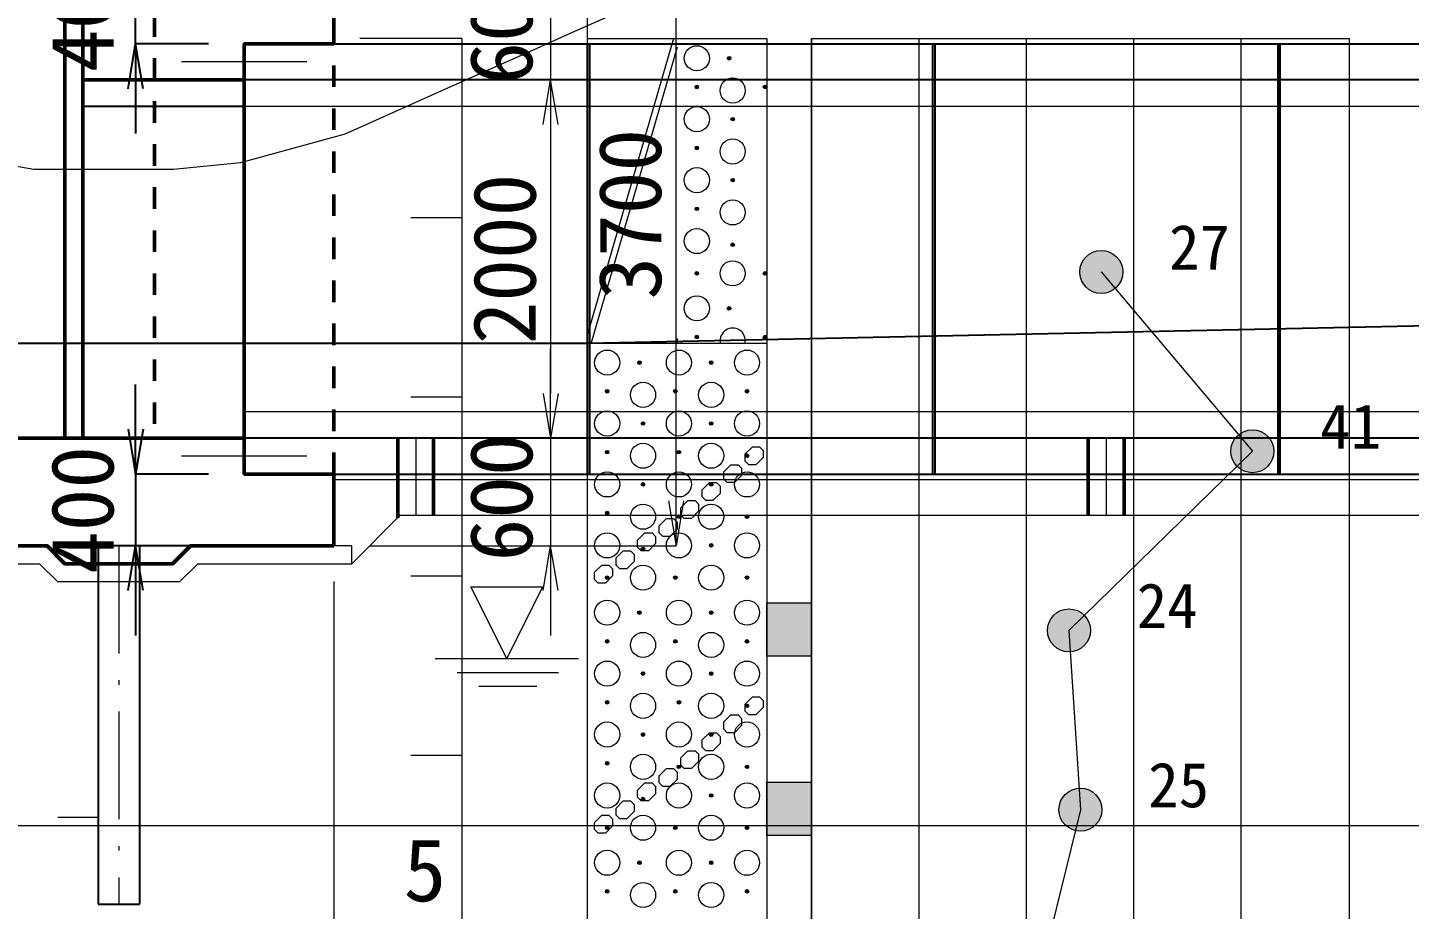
# Model space of a CAD drawing. Header units: millimetres. Extents: x 432273 to 1023813, y -32657 to 705940.
# Drawn here: x 742511 to 750219, y -4422 to 497 of the extents above; entities that cross this region are included whole.
import ezdxf
from ezdxf.enums import TextEntityAlignment as Align

# ---------------------------------------------------------------- set-up
doc = ezdxf.new("R2010")
doc.units = ezdxf.units.MM
doc.header["$LTSCALE"] = 100
doc.header["$PDSIZE"] = 300
for name, pattern in [('PS_SOLID', [0]), ('SXF_一点短鎖線', [9.25, 6, -1.5, 0.25, -1.5]), ('SXF_跳び破線', [12, 6, -6])]:
    doc.linetypes.add(name, pattern=pattern)
doc.layers.get('Defpoints').update_dxf_attribs({"color": 153})
for name, color, linetype, lineweight in [('D-BGD', 7, 'Continuous', 13), ('D-BGD-BRG', 8, 'Continuous', 9), ('D-BMK', 2, 'SXF_一点短鎖線', 13), ('D-BYP-STR1', 2, 'Continuous', 13), ('D-BYP-STR4', 6, 'Continuous', 25), ('D-BYP-STR7', 2, 'Continuous', 13), ('D-BYP-STR8', 150, 'Continuous', 25), ('D-STR', 1, 'Continuous', 50), ('D-STR-DIM', 7, 'Continuous', 13), ('D-STR-HTXT', 7, 'Continuous', 13)]:
    doc.layers.add(name, color=color, linetype=linetype, lineweight=lineweight)
doc.layers.add('D-WORK2', color=11, linetype='Continuous', plot=False)
doc.layers.add('地層線', color=7, linetype='Continuous')
doc.styles.add('MS ゴシック', font='MS Gothic.ttf')
doc.dimstyles.new('DIM-100-F', dxfattribs={"dimscale": 100, "dimtxt": 3.5, "dimasz": 2.5, "dimexe": 0, "dimexo": 2, "dimgap": 0.8, "dimtad": 1, "dimdec": 0, "dimzin": 0, "dimdsep": 46, "dimtxsty": 'MS ゴシック', "dimblk": 'OPEN', "dimcen": 0.1, "dimclrd": 256, "dimclre": 256, "dimclrt": 256, "dimaunit": 1, "dimadec": 4, "dimazin": 0, "dimtfac": 1, "dimtdec": 0, "dimtmove": 2, "dimatfit": 3, "dimldrblk": 'OPEN', "dimfxl": 1, "dimtolj": 1, "dimtzin": 0, "dimlwd": -1, "dimlwe": -1, "dimarcsym": 2})

# ---------------------------------------------------------------- blocks, each defined once
blk = doc.blocks.new('_Open')
at = {"color": 0, "linetype": 'ByBlock', "lineweight": -2}
for p, q in [((-1, 0.167), (0, 0)), ((-1, -0.167), (0, 0)), ((0, 0), (-1, 0))]:
    blk.add_line(p, q, dxfattribs=at)
blk = doc.blocks.new('*D56')
at = {"layer": 'D-STR-DIM', "ltscale": 0.2, "transparency": 16777216}
for p, q in [((744218.9, -2593.9), (744218.9, -9822.2)), ((743018.9, -4493.9), (743018.9, -9822.2)), ((743968.9, -9822.2), (743268.9, -9822.2))]:
    blk.add_line(p, q, dxfattribs=at)
at = {"layer": 'Defpoints', "color": 0, "ltscale": 0.2, "transparency": 16777216}
for p in [(744218.9, -2393.9), (743018.9, -4293.9), (743018.9, -9822.2)]:
    blk.add_point(p, dxfattribs=at)
at = {"layer": 'D-STR-DIM', "ltscale": 0.2, "transparency": 16777216, "xscale": 250, "yscale": 250, "zscale": 250, "rotation": 180}
blk.add_blockref('_Open', (743018.9, -9822.2), dxfattribs=at)
at = {"layer": 'D-STR-DIM', "ltscale": 0.2, "transparency": 16777216, "xscale": 250, "yscale": 250, "zscale": 250}
blk.add_blockref('_Open', (744218.9, -9822.2), dxfattribs=at)
at = {"layer": 'D-STR-DIM', "ltscale": 0.2, "transparency": 16777216, "insert": (743618.9, -9509.2), "char_height": 350, "attachment_point": 5, "style": 'MS ゴシック'}
blk.add_mtext('\\A1;1200', dxfattribs=at)
blk = doc.blocks.new('*D238')
at = {"layer": 'D-STR-DIM', "ltscale": 0.2, "transparency": 16777216}
for p, q in [((742318.9, -2593.9), (742318.9, -9822.2)), ((743018.9, -4493.9), (743018.9, -9822.2)), ((742768.9, -9822.2), (742568.9, -9822.2))]:
    blk.add_line(p, q, dxfattribs=at)
at = {"layer": 'Defpoints', "color": 0, "ltscale": 0.2, "transparency": 16777216}
for p in [(742318.9, -2393.9), (743018.9, -4293.9), (742318.9, -9822.2)]:
    blk.add_point(p, dxfattribs=at)
at = {"layer": 'D-STR-DIM', "ltscale": 0.2, "transparency": 16777216, "xscale": 250, "yscale": 250, "zscale": 250, "rotation": 180}
blk.add_blockref('_Open', (742318.9, -9822.2), dxfattribs=at)
at = {"layer": 'D-STR-DIM', "ltscale": 0.2, "transparency": 16777216, "xscale": 250, "yscale": 250, "zscale": 250}
blk.add_blockref('_Open', (743018.9, -9822.2), dxfattribs=at)
at = {"layer": 'D-STR-DIM', "ltscale": 0.2, "transparency": 16777216, "insert": (742668.9, -9509.2), "char_height": 350, "attachment_point": 5, "style": 'MS ゴシック'}
blk.add_mtext('\\A1;700', dxfattribs=at)
blk = doc.blocks.new('*D93')
at = {"layer": 'D-STR-DIM', "ltscale": 0.2, "transparency": 16777216}
for p, q in [((742318.9, 1506.1), (742318.9, 14984.4)), ((742568.9, 14984.4), (772968.9, 14984.4)), ((773218.9, 506.1), (773218.9, 14984.4))]:
    blk.add_line(p, q, dxfattribs=at)
at = {"layer": 'Defpoints', "color": 0, "ltscale": 0.2, "transparency": 16777216}
for p in [(773218.9, 14984.4), (742318.9, 1306.1), (773218.9, 306.1)]:
    blk.add_point(p, dxfattribs=at)
at = {"layer": 'D-STR-DIM', "ltscale": 0.2, "transparency": 16777216, "xscale": 250, "yscale": 250, "zscale": 250, "rotation": 180}
blk.add_blockref('_Open', (742318.9, 14984.4), dxfattribs=at)
at = {"layer": 'D-STR-DIM', "ltscale": 0.2, "transparency": 16777216, "xscale": 250, "yscale": 250, "zscale": 250}
blk.add_blockref('_Open', (773218.9, 14984.4), dxfattribs=at)
at = {"layer": 'D-STR-DIM', "ltscale": 0.2, "transparency": 16777216, "insert": (757768.9, 15272.3), "char_height": 350, "attachment_point": 5, "style": 'MS ゴシック'}
blk.add_mtext('\\A1;樋門本体工 30900', dxfattribs=at)
blk = doc.blocks.new('*D94')
at = {"layer": 'D-STR-DIM', "ltscale": 0.2, "transparency": 16777216}
for p, q in [((730218.9, -1093.9), (730218.9, 15684.4)), ((730468.9, 15684.4), (763730.9, 15684.4)), ((763980.9, 5425.1), (763980.9, 15684.4))]:
    blk.add_line(p, q, dxfattribs=at)
at = {"layer": 'Defpoints', "color": 0, "ltscale": 0.2, "transparency": 16777216}
for p in [(763980.9, 15684.4), (763980.9, 5225.1), (730218.9, -1293.9)]:
    blk.add_point(p, dxfattribs=at)
at = {"layer": 'D-STR-DIM', "ltscale": 0.2, "transparency": 16777216, "xscale": 250, "yscale": 250, "zscale": 250, "rotation": 180}
blk.add_blockref('_Open', (730218.9, 15684.4), dxfattribs=at)
at = {"layer": 'D-STR-DIM', "ltscale": 0.2, "transparency": 16777216, "xscale": 250, "yscale": 250, "zscale": 250}
blk.add_blockref('_Open', (763980.9, 15684.4), dxfattribs=at)
at = {"layer": 'D-STR-DIM', "ltscale": 0.2, "transparency": 16777216, "insert": (747099.9, 15939.4), "char_height": 350, "attachment_point": 5, "style": 'MS ゴシック'}
blk.add_mtext('\\A1;33762', dxfattribs=at)
blk = doc.blocks.new('*D148')
at = {"layer": 'D-STR-DIM', "ltscale": 1500, "transparency": 16777216}
for p, q in [((744218.9, -2593.9), (744218.9, -9822.2)), ((762018.9, -4623.9), (762018.9, -9822.2)), ((744468.9, -9822.2), (761768.9, -9822.2))]:
    blk.add_line(p, q, dxfattribs=at)
at = {"layer": 'Defpoints', "color": 0, "ltscale": 1500, "transparency": 16777216}
for p in [(744218.9, -2393.9), (762018.9, -4423.9), (762018.9, -9822.2)]:
    blk.add_point(p, dxfattribs=at)
at = {"layer": 'D-STR-DIM', "ltscale": 1500, "transparency": 16777216, "xscale": 250, "yscale": 250, "zscale": 250, "rotation": 180}
blk.add_blockref('_Open', (744218.9, -9822.2), dxfattribs=at)
at = {"layer": 'D-STR-DIM', "ltscale": 1500, "transparency": 16777216, "xscale": 250, "yscale": 250, "zscale": 250}
blk.add_blockref('_Open', (762018.9, -9822.2), dxfattribs=at)
at = {"layer": 'D-STR-DIM', "ltscale": 1500, "transparency": 16777216, "insert": (753118.9, -9567.2), "char_height": 350, "attachment_point": 5, "style": 'MS ゴシック'}
blk.add_mtext('\\A1;17800', dxfattribs=at)
blk = doc.blocks.new('*D182')
at = {"layer": 'D-STR-DIM', "ltscale": 0.01, "transparency": 16777216}
for p, q in [((744418.9, 206.1), (745427.8, 206.1)), ((745427.8, -43.9), (745427.8, -1543.9)), ((744418.9, -1793.9), (745427.8, -1793.9))]:
    blk.add_line(p, q, dxfattribs=at)
at = {"layer": 'Defpoints', "color": 0, "ltscale": 0.01, "transparency": 16777216}
for p in [(744218.9, 206.1), (744218.9, -1793.9), (745427.8, -1793.9)]:
    blk.add_point(p, dxfattribs=at)
at = {"layer": 'D-STR-DIM', "ltscale": 0.01, "transparency": 16777216, "xscale": 250, "yscale": 250, "zscale": 250}
for p, rotation in [((745427.8, 206.1), 90), ((745427.8, -1793.9), 270)]:
    blk.add_blockref('_Open', p, dxfattribs=dict(at, rotation=rotation))
at = {"layer": 'D-STR-DIM', "ltscale": 0.01, "transparency": 16777216, "insert": (745172.8, -793.9), "char_height": 350, "attachment_point": 5, "rotation": 90, "style": 'MS ゴシック'}
blk.add_mtext('\\A1;2000', dxfattribs=at)
blk = doc.blocks.new('*D183')
at = {"layer": 'D-STR-DIM', "ltscale": 0.01, "transparency": 16777216}
for p, q in [((745427.8, -1543.9), (745427.8, -1293.9)), ((744418.9, -1793.9), (745427.8, -1793.9)), ((745427.8, -1793.9), (745427.8, -2393.9)), ((744418.9, -2393.9), (745427.8, -2393.9)), ((745427.8, -2643.9), (745427.8, -2893.9))]:
    blk.add_line(p, q, dxfattribs=at)
at = {"layer": 'Defpoints', "color": 0, "ltscale": 0.01, "transparency": 16777216}
for p in [(744218.9, -1793.9), (744218.9, -2393.9), (745427.8, -2393.9)]:
    blk.add_point(p, dxfattribs=at)
at = {"layer": 'D-STR-DIM', "ltscale": 0.01, "transparency": 16777216, "xscale": 250, "yscale": 250, "zscale": 250}
for p, rotation in [((745427.8, -1793.9), 270), ((745427.8, -2393.9), 90)]:
    blk.add_blockref('_Open', p, dxfattribs=dict(at, rotation=rotation))
at = {"layer": 'D-STR-DIM', "ltscale": 0.01, "transparency": 16777216, "insert": (745154.1, -2123.9), "char_height": 350, "attachment_point": 5, "rotation": 90, "style": 'MS ゴシック'}
blk.add_mtext('\\A1;600', dxfattribs=at)
blk = doc.blocks.new('*D184')
at = {"layer": 'D-STR-DIM', "ltscale": 0.01, "transparency": 16777216}
for p, q in [((743464.4, 1306.1), (746127.8, 1306.1)), ((746127.8, -2143.9), (746127.8, 1056.1)), ((744418.9, -2393.9), (746127.8, -2393.9))]:
    blk.add_line(p, q, dxfattribs=at)
at = {"layer": 'Defpoints', "color": 0, "ltscale": 0.01, "transparency": 16777216}
for p in [(743264.4, 1306.1), (746127.8, 1306.1), (744218.9, -2393.9)]:
    blk.add_point(p, dxfattribs=at)
at = {"layer": 'D-STR-DIM', "ltscale": 0.01, "transparency": 16777216, "xscale": 250, "yscale": 250, "zscale": 250}
for p, rotation in [((746127.8, 1306.1), 90), ((746127.8, -2393.9), 270)]:
    blk.add_blockref('_Open', p, dxfattribs=dict(at, rotation=rotation))
at = {"layer": 'D-STR-DIM', "ltscale": 0.01, "transparency": 16777216, "insert": (745872.8, -543.9), "char_height": 350, "attachment_point": 5, "rotation": 90, "style": 'MS ゴシック'}
blk.add_mtext('\\A1;3700', dxfattribs=at)
blk = doc.blocks.new('*D185')
at = {"layer": 'D-STR-DIM', "ltscale": 0.01, "transparency": 16777216}
for p, q in [((745427.8, 1556.1), (745427.8, 1806.1)), ((743464.4, 1306.1), (745427.8, 1306.1)), ((745427.8, 806.1), (745427.8, 1306.1)), ((744418.9, 806.1), (745427.8, 806.1)), ((745427.8, 556.1), (745427.8, 306.1))]:
    blk.add_line(p, q, dxfattribs=at)
at = {"layer": 'Defpoints', "color": 0, "ltscale": 0.01, "transparency": 16777216}
for p in [(743264.4, 1306.1), (745427.8, 1306.1), (744218.9, 806.1)]:
    blk.add_point(p, dxfattribs=at)
at = {"layer": 'D-STR-DIM', "ltscale": 0.01, "transparency": 16777216, "xscale": 250, "yscale": 250, "zscale": 250}
for p, rotation in [((745427.8, 1306.1), 270), ((745427.8, 806.1), 90)]:
    blk.add_blockref('_Open', p, dxfattribs=dict(at, rotation=rotation))
at = {"layer": 'D-STR-DIM', "ltscale": 0.01, "transparency": 16777216, "insert": (745154.1, 1206.1), "char_height": 350, "attachment_point": 5, "rotation": 90, "style": 'MS ゴシック'}
blk.add_mtext('\\A1;500', dxfattribs=at)
blk = doc.blocks.new('*D186')
at = {"layer": 'D-STR-DIM', "ltscale": 0.01, "transparency": 16777216}
for p, q in [((745427.8, 1056.1), (745427.8, 1306.1)), ((744418.9, 806.1), (745427.8, 806.1)), ((745427.8, 806.1), (745427.8, 206.1)), ((744418.9, 206.1), (745427.8, 206.1)), ((745427.8, -43.9), (745427.8, -293.9))]:
    blk.add_line(p, q, dxfattribs=at)
at = {"layer": 'Defpoints', "color": 0, "ltscale": 0.01, "transparency": 16777216}
for p in [(744218.9, 806.1), (744218.9, 206.1), (745427.8, 206.1)]:
    blk.add_point(p, dxfattribs=at)
at = {"layer": 'D-STR-DIM', "ltscale": 0.01, "transparency": 16777216, "xscale": 250, "yscale": 250, "zscale": 250}
for p, rotation in [((745427.8, 806.1), 270), ((745427.8, 206.1), 90)]:
    blk.add_blockref('_Open', p, dxfattribs=dict(at, rotation=rotation))
at = {"layer": 'D-STR-DIM', "ltscale": 0.01, "transparency": 16777216, "insert": (745154.1, 536.1), "char_height": 350, "attachment_point": 5, "rotation": 90, "style": 'MS ゴシック'}
blk.add_mtext('\\A1;600', dxfattribs=at)
blk = doc.blocks.new('*D187')
at = {"layer": 'D-WORK2', "ltscale": 0.01, "transparency": 16777216}
for p, q in [((743468.9, 1510), (743218.9, 1510)), ((743718.9, 606.1), (743718.9, 1510)), ((743718.9, 1510), (744218.9, 1510)), ((744218.9, 1006.1), (744218.9, 1510)), ((744468.9, 1510), (744718.9, 1510))]:
    blk.add_line(p, q, dxfattribs=at)
at = {"layer": 'Defpoints', "color": 0, "ltscale": 0.01, "transparency": 16777216}
for p in [(744218.9, 1510), (744218.9, 806.1), (743718.9, 406.1)]:
    blk.add_point(p, dxfattribs=at)
at = {"layer": 'D-WORK2', "ltscale": 0.01, "transparency": 16777216, "xscale": 250, "yscale": 250, "zscale": 250}
blk.add_blockref('_Open', (743718.9, 1510), dxfattribs=at)
at = {"layer": 'D-WORK2', "ltscale": 0.01, "transparency": 16777216, "xscale": 250, "yscale": 250, "zscale": 250, "rotation": 180}
blk.add_blockref('_Open', (744218.9, 1510), dxfattribs=at)
at = {"layer": 'D-WORK2', "ltscale": 0.01, "transparency": 16777216, "insert": (743968.9, 1805), "char_height": 350, "attachment_point": 5, "style": 'MS ゴシック'}
blk.add_mtext('\\A1;500', dxfattribs=at)
blk = doc.blocks.new('*D188')
at = {"layer": 'D-WORK2', "ltscale": 0.01, "transparency": 16777216}
for p, q in [((743112.7, 1056.1), (743112.7, 1306.1)), ((744018.9, 806.1), (743112.7, 806.1)), ((743112.7, 406.1), (743112.7, 806.1)), ((743518.9, 406.1), (743112.7, 406.1)), ((743112.7, 156.1), (743112.7, -93.9))]:
    blk.add_line(p, q, dxfattribs=at)
at = {"layer": 'Defpoints', "color": 0, "ltscale": 0.01, "transparency": 16777216}
for p in [(743112.7, 806.1), (744218.9, 806.1), (743718.9, 406.1)]:
    blk.add_point(p, dxfattribs=at)
at = {"layer": 'D-WORK2', "ltscale": 0.01, "transparency": 16777216, "xscale": 250, "yscale": 250, "zscale": 250}
for p, rotation in [((743112.7, 806.1), 270), ((743112.7, 406.1), 90)]:
    blk.add_blockref('_Open', p, dxfattribs=dict(at, rotation=rotation))
at = {"layer": 'D-WORK2', "ltscale": 0.01, "transparency": 16777216, "insert": (742817.7, 606.1), "char_height": 350, "attachment_point": 5, "rotation": 90, "style": 'MS ゴシック'}
blk.add_mtext('\\A1;400', dxfattribs=at)
blk = doc.blocks.new('*D189')
at = {"layer": 'D-WORK2', "ltscale": 0.01, "transparency": 16777216}
for p, q in [((743112.7, -1743.9), (743112.7, -1493.9)), ((743518.9, -1993.9), (743112.7, -1993.9)), ((743112.7, -1993.9), (743112.7, -2393.9)), ((744018.9, -2393.9), (743112.7, -2393.9)), ((743112.7, -2643.9), (743112.7, -2893.9))]:
    blk.add_line(p, q, dxfattribs=at)
at = {"layer": 'Defpoints', "color": 0, "ltscale": 0.01, "transparency": 16777216}
for p in [(743718.9, -1993.9), (743112.7, -2393.9), (744218.9, -2393.9)]:
    blk.add_point(p, dxfattribs=at)
at = {"layer": 'D-WORK2', "ltscale": 0.01, "transparency": 16777216, "xscale": 250, "yscale": 250, "zscale": 250}
for p, rotation in [((743112.7, -1993.9), 270), ((743112.7, -2393.9), 90)]:
    blk.add_blockref('_Open', p, dxfattribs=dict(at, rotation=rotation))
at = {"layer": 'D-WORK2', "ltscale": 0.01, "transparency": 16777216, "insert": (742817.7, -2193.9), "char_height": 350, "attachment_point": 5, "rotation": 90, "style": 'MS ゴシック'}
blk.add_mtext('\\A1;400', dxfattribs=at)
blk = doc.blocks.new('*D197')
at = {"layer": 'D-STR-DIM', "ltscale": 1500, "transparency": 16777216}
for p, q in [((742318.9, 1506.1), (742318.9, 13584.4)), ((743468.9, 13584.4), (742568.9, 13584.4)), ((743718.9, 606.1), (743718.9, 13584.4))]:
    blk.add_line(p, q, dxfattribs=at)
at = {"layer": 'Defpoints', "color": 0, "ltscale": 1500, "transparency": 16777216}
for p in [(742318.9, 13584.4), (742318.9, 1306.1), (743718.9, 406.1)]:
    blk.add_point(p, dxfattribs=at)
at = {"layer": 'D-STR-DIM', "ltscale": 1500, "transparency": 16777216, "xscale": 250, "yscale": 250, "zscale": 250, "rotation": 180}
blk.add_blockref('_Open', (742318.9, 13584.4), dxfattribs=at)
at = {"layer": 'D-STR-DIM', "ltscale": 1500, "transparency": 16777216, "xscale": 250, "yscale": 250, "zscale": 250}
blk.add_blockref('_Open', (743718.9, 13584.4), dxfattribs=at)
at = {"layer": 'D-STR-DIM', "ltscale": 1500, "transparency": 16777216, "insert": (743018.9, 13839.4), "char_height": 350, "attachment_point": 5, "style": 'MS ゴシック'}
blk.add_mtext('\\A1;1400', dxfattribs=at)
blk = doc.blocks.new('*D198')
at = {"layer": 'D-STR-DIM', "ltscale": 1500, "transparency": 16777216}
for p, q in [((743718.9, 606.1), (743718.9, 13584.4)), ((743968.9, 13584.4), (766568.6, 13584.4)), ((766818.6, 606.1), (766818.6, 13584.4))]:
    blk.add_line(p, q, dxfattribs=at)
at = {"layer": 'Defpoints', "color": 0, "ltscale": 1500, "transparency": 16777216}
for p in [(766818.6, 13584.4), (743718.9, 406.1), (766818.6, 406.1)]:
    blk.add_point(p, dxfattribs=at)
at = {"layer": 'D-STR-DIM', "ltscale": 1500, "transparency": 16777216, "xscale": 250, "yscale": 250, "zscale": 250, "rotation": 180}
blk.add_blockref('_Open', (743718.9, 13584.4), dxfattribs=at)
at = {"layer": 'D-STR-DIM', "ltscale": 1500, "transparency": 16777216, "xscale": 250, "yscale": 250, "zscale": 250}
blk.add_blockref('_Open', (766818.6, 13584.4), dxfattribs=at)
at = {"layer": 'D-STR-DIM', "ltscale": 1500, "transparency": 16777216, "insert": (755268.8, 13864.3), "char_height": 350, "attachment_point": 5, "style": 'MS ゴシック'}
blk.add_mtext('\\A1;PC函渠 23100', dxfattribs=at)
blk = doc.blocks.new('グラウトホール-1')
at = {"layer": 'D-BMK'}
blk.add_line((763936.9, -1793.9), (763936.9, -2223.9), dxfattribs=at)
at = {"layer": 'D-STR'}
for p, q in [((763836.9, -1793.9), (763836.9, -2223.9)), ((764036.9, -1793.9), (764036.9, -2223.9))]:
    blk.add_line(p, q, dxfattribs=at)

msp = doc.modelspace()

# ---------------------------------------------------------------- hatches: boundary and pattern name
at = {"layer": 'D-BGD-BRG', "linetype": 'PS_SOLID'}
for points in [[(746433.8, 326.1, 1), (746413.8, 326.1, 1)], [(746253.8, 166.1, 1), (746233.8, 166.1, 1)], [(746633.8, 166.1, 1), (746613.8, 166.1, 1)], [(746453.8, -13.9, 1), (746433.8, -13.9, 1)], [(746253.8, -173.9, 1), (746233.8, -173.9, 1)], [(746453.8, -353.9, 1), (746433.8, -353.9, 1)], [(746253.8, -513.9, 1), (746233.8, -513.9, 1)], [(746453.8, -713.9, 1), (746433.8, -713.9, 1)], [(748620.1, -866.2, 1), (748380.1, -866.2, 1)], [(746253.8, -873.9, 1), (746233.8, -873.9, 1)], [(746633.8, -873.9, 1), (746613.8, -873.9, 1)], [(746433.8, -1069.2, 1), (746413.8, -1069.2, 1)], [(746253.8, -1229.2, 1), (746233.8, -1229.2, 1)], [(746633.8, -1229.2, 1), (746613.8, -1229.2, 1)], [(745933.8, -1371.6, 1), (745913.8, -1371.6, 1)], [(746333.8, -1371.6, 1), (746313.8, -1371.6, 1)], [(745753.8, -1531.6, 1), (745733.8, -1531.6, 1)], [(746133.8, -1531.6, 1), (746113.8, -1531.6, 1)], [(746533.8, -1531.6, 1), (746513.8, -1531.6, 1)], [(745953.8, -1711.6, 1), (745933.8, -1711.6, 1)], [(746333.8, -1711.6, 1), (746313.8, -1711.6, 1)], [(749463.1, -1866.2, 1), (749223.1, -1866.2, 1)], [(745753.8, -1871.6, 1), (745733.8, -1871.6, 1)], [(746153.8, -1871.6, 1), (746133.8, -1871.6, 1)], [(746533.8, -1891.6, 1), (746513.8, -1891.6, 1)], [(745953.8, -2051.6, 1), (745933.8, -2051.6, 1)], [(746333.8, -2051.6, 1), (746313.8, -2051.6, 1)], [(745753.8, -2211.6, 1), (745733.8, -2211.6, 1)], [(746153.8, -2231.6, 1), (746133.8, -2231.6, 1)], [(746533.8, -2231.6, 1), (746513.8, -2231.6, 1)], [(746333.8, -2391.6, 1), (746313.8, -2391.6, 1)], [(745953.8, -2411.6, 1), (745933.8, -2411.6, 1)], [(745753.8, -2571.6, 1), (745733.8, -2571.6, 1)], [(746133.8, -2571.6, 1), (746113.8, -2571.6, 1)], [(746533.8, -2571.6, 1), (746513.8, -2571.6, 1)], [(745933.8, -2766.9, 1), (745913.8, -2766.9, 1)], [(746333.8, -2766.9, 1), (746313.8, -2766.9, 1)], [(748439.9, -2866.2, 1), (748199.9, -2866.2, 1)], [(745753.8, -2926.9, 1), (745733.8, -2926.9, 1)], [(746133.8, -2926.9, 1), (746113.8, -2926.9, 1)], [(746533.8, -2926.9, 1), (746513.8, -2926.9, 1)], [(745953.8, -3106.9, 1), (745933.8, -3106.9, 1)], [(746333.8, -3106.9, 1), (746313.8, -3106.9, 1)], [(745753.8, -3266.9, 1), (745733.8, -3266.9, 1)], [(746153.8, -3266.9, 1), (746133.8, -3266.9, 1)], [(746533.8, -3286.9, 1), (746513.8, -3286.9, 1)], [(745953.8, -3446.9, 1), (745933.8, -3446.9, 1)], [(746333.8, -3446.9, 1), (746313.8, -3446.9, 1)], [(745753.8, -3606.9, 1), (745733.8, -3606.9, 1)], [(746153.8, -3626.9, 1), (746133.8, -3626.9, 1)], [(746533.8, -3626.9, 1), (746513.8, -3626.9, 1)], [(746333.8, -3786.9, 1), (746313.8, -3786.9, 1)], [(748503.8, -3866.2, 1), (748263.8, -3866.2, 1)], [(745953.8, -3806.9, 1), (745933.8, -3806.9, 1)], [(745753.8, -3966.9, 1), (745733.8, -3966.9, 1)], [(746133.8, -3966.9, 1), (746113.8, -3966.9, 1)], [(746533.8, -3966.9, 1), (746513.8, -3966.9, 1)], [(745933.8, -4162.3, 1), (745913.8, -4162.3, 1)], [(746333.8, -4162.3, 1), (746313.8, -4162.3, 1)], [(745753.8, -4322.3, 1), (745733.8, -4322.3, 1)], [(746133.8, -4322.3, 1), (746113.8, -4322.3, 1)], [(746533.8, -4322.3, 1), (746513.8, -4322.3, 1)]]:
    msp.add_hatch(color=256, dxfattribs=at).paths.add_polyline_path(points)
h = msp.add_hatch(color=256, dxfattribs=at)
h.dxf.hatch_style = 1
h.paths.add_polyline_path([(746633.8, -2713), (746883.8, -2713), (746883.8, -3009.5), (746633.8, -3009.5)], flags=16)
h = msp.add_hatch(color=256, dxfattribs=at)
h.dxf.hatch_style = 1
h.paths.add_polyline_path([(746633.8, -3713), (746883.8, -3713), (746883.8, -4009.5), (746633.8, -4009.5)], flags=16)

# ---------------------------------------------------------------- linework, layer by layer
at = {"layer": 'D-BGD', "linetype": 'Continuous', "lineweight": 13}
msp.add_lwpolyline([(746005.6, 673.4), (745561.9, 475.3), (745428.9, 415.9), (745330.6, 372), (744852.2, 158.4), (744327.2, -76), (744275.5, -99), (744205.8, -118.1), (743698.8, -256.5), (743323.8, -293.9), (743122.1, -293.9), (742849.7, -293.9), (742545.4, -293.9), (742320.4, -254.9)], dxfattribs=at)
at = {"layer": 'D-BGD-BRG', "linetype": 'PS_SOLID'}
for p, q in [((744933.8, 436.1), (744363.8, 436.1)), ((746883.8, 436.1), (749883.8, 436.1)), ((746883.8, -11872), (746883.8, 436.1)), ((749883.8, 436.1), (749883.8, -11872)), ((744933.8, -563.9), (744648.8, -563.9)), ((744933.8, -1563.9), (744648.8, -1563.9)), ((744933.8, -2563.9), (744648.8, -2563.9)), ((744933.8, -3563.9), (744648.8, -3563.9))]:
    msp.add_line(p, q, dxfattribs=at)
for points in [[(745633.8, 436.1), (745633.8, 8497.2)], [(744933.8, 436.1), (744933.8, -14563.9)], [(746113.8, 436.1), (745633.8, -1213.1)], [(745633.8, -11873.9), (745633.8, 436.1)], [(745633.8, 436.1), (746633.8, 436.1)], [(746133.8, 387.6), (745653.8, -1261.6)], [(746633.8, 436.1), (746633.8, -11873.9)], [(746883.8, 436.1), (746883.8, -11872)], [(747482.7, 436.1), (747482.7, -11872)], [(748081.5, 436.1), (748081.5, -11872)], [(748680.3, 436.1), (748680.3, -11872)], [(749279.2, 436.1), (749279.2, -11872)], [(749883.8, 436.1), (749883.8, -11872)], [(748500.1, -866.2), (749343.1, -1866.2)], [(745633.8, -1263.9), (746633.8, -1263.9)], [(746133.8, -1237.3), (746133.8, -1261.6)], [(746513.8, -1881.6), (746553.8, -1841.6)], [(746553.8, -1841.6), (746593.8, -1841.6)], [(746593.8, -1841.6), (746613.8, -1861.6)], [(746513.8, -1921.6), (746513.8, -1881.6)], [(746533.8, -1941.6), (746513.8, -1921.6)], [(746613.8, -1901.6), (746573.8, -1941.6)], [(746613.8, -1861.6), (746613.8, -1901.6)], [(749343.1, -1866.2), (748319.9, -2866.2)], [(746393.8, -1981.6), (746433.8, -1941.6)], [(746393.8, -2021.6), (746393.8, -1981.6)], [(746433.8, -1941.6), (746473.8, -1941.6)], [(746493.8, -2001.6), (746453.8, -2041.6)], [(746473.8, -1941.6), (746493.8, -1961.6)], [(746493.8, -1961.6), (746493.8, -2001.6)], [(746573.8, -1941.6), (746533.8, -1941.6)], [(746273.8, -2081.6), (746313.8, -2041.6)], [(746313.8, -2041.6), (746353.8, -2041.6)], [(746353.8, -2041.6), (746373.8, -2061.6)], [(746373.8, -2061.6), (746373.8, -2101.6)], [(746413.8, -2041.6), (746393.8, -2021.6)], [(746453.8, -2041.6), (746413.8, -2041.6)], [(746153.8, -2181.6), (746193.8, -2141.6)], [(746193.8, -2141.6), (746233.8, -2141.6)], [(746233.8, -2141.6), (746253.8, -2161.6)], [(746273.8, -2121.6), (746273.8, -2081.6)], [(746293.8, -2141.6), (746273.8, -2121.6)], [(746333.8, -2141.6), (746293.8, -2141.6)], [(746373.8, -2101.6), (746333.8, -2141.6)], [(746153.8, -2221.6), (746153.8, -2181.6)], [(746173.8, -2241.6), (746153.8, -2221.6)], [(746253.8, -2201.6), (746213.8, -2241.6)], [(746253.8, -2161.6), (746253.8, -2201.6)], [(746033.8, -2281.6), (746073.8, -2241.6)], [(746033.8, -2321.6), (746033.8, -2281.6)], [(746073.8, -2241.6), (746113.8, -2241.6)], [(746133.8, -2301.6), (746093.8, -2341.6)], [(746113.8, -2241.6), (746133.8, -2261.6)], [(746133.8, -2261.6), (746133.8, -2301.6)], [(746213.8, -2241.6), (746173.8, -2241.6)], [(745913.8, -2361.6), (745953.8, -2321.6)], [(745913.8, -2401.6), (745913.8, -2361.6)], [(745953.8, -2321.6), (745993.8, -2321.6)], [(746013.8, -2381.6), (745973.8, -2421.6)], [(745993.8, -2321.6), (746013.8, -2341.6)], [(746013.8, -2341.6), (746013.8, -2381.6)], [(746053.8, -2341.6), (746033.8, -2321.6)], [(746093.8, -2341.6), (746053.8, -2341.6)], [(745793.8, -2461.6), (745833.8, -2421.6)], [(745793.8, -2501.6), (745793.8, -2461.6)], [(745833.8, -2421.6), (745873.8, -2421.6)], [(745873.8, -2421.6), (745893.8, -2441.6)], [(745893.8, -2441.6), (745893.8, -2481.6)], [(745933.8, -2421.6), (745913.8, -2401.6)], [(745973.8, -2421.6), (745933.8, -2421.6)], [(745673.8, -2541.6), (745713.8, -2501.6)], [(745673.8, -2581.6), (745673.8, -2541.6)], [(745713.8, -2501.6), (745753.8, -2501.6)], [(745753.8, -2501.6), (745773.8, -2521.6)], [(745773.8, -2521.6), (745773.8, -2561.6)], [(745813.8, -2521.6), (745793.8, -2501.6)], [(745853.8, -2521.6), (745813.8, -2521.6)], [(745893.8, -2481.6), (745853.8, -2521.6)], [(745693.8, -2601.6), (745673.8, -2581.6)], [(745733.8, -2601.6), (745693.8, -2601.6)], [(745773.8, -2561.6), (745733.8, -2601.6)], [(744983.8, -2622.2), (745383.8, -2622.2)], [(745183.8, -3022.2), (744983.8, -2622.2)], [(745383.8, -2622.2), (745183.8, -3022.2)], [(748319.9, -2866.2), (748383.8, -3866.2)], [(744783.8, -3022.2), (745583.8, -3022.2)], [(744906, -3100), (745472.7, -3100)], [(745028.3, -3177.8), (745350.5, -3177.8)], [(746513.8, -3276.9), (746553.8, -3236.9)], [(746553.8, -3236.9), (746593.8, -3236.9)], [(746593.8, -3236.9), (746613.8, -3256.9)], [(746513.8, -3316.9), (746513.8, -3276.9)], [(746613.8, -3296.9), (746573.8, -3336.9)], [(746613.8, -3256.9), (746613.8, -3296.9)], [(746393.8, -3376.9), (746433.8, -3336.9)], [(746393.8, -3416.9), (746393.8, -3376.9)], [(746433.8, -3336.9), (746473.8, -3336.9)], [(746473.8, -3336.9), (746493.8, -3356.9)], [(746493.8, -3356.9), (746493.8, -3396.9)], [(746533.8, -3336.9), (746513.8, -3316.9)], [(746573.8, -3336.9), (746533.8, -3336.9)], [(746273.8, -3476.9), (746313.8, -3436.9)], [(746313.8, -3436.9), (746353.8, -3436.9)], [(746353.8, -3436.9), (746373.8, -3456.9)], [(746373.8, -3456.9), (746373.8, -3496.9)], [(746413.8, -3436.9), (746393.8, -3416.9)], [(746453.8, -3436.9), (746413.8, -3436.9)], [(746493.8, -3396.9), (746453.8, -3436.9)], [(746153.8, -3576.9), (746193.8, -3536.9)], [(746193.8, -3536.9), (746233.8, -3536.9)], [(746233.8, -3536.9), (746253.8, -3556.9)], [(746273.8, -3516.9), (746273.8, -3476.9)], [(746293.8, -3536.9), (746273.8, -3516.9)], [(746333.8, -3536.9), (746293.8, -3536.9)], [(746373.8, -3496.9), (746333.8, -3536.9)], [(746153.8, -3616.9), (746153.8, -3576.9)], [(746173.8, -3636.9), (746153.8, -3616.9)], [(746253.8, -3596.9), (746213.8, -3636.9)], [(746253.8, -3556.9), (746253.8, -3596.9)], [(746033.8, -3676.9), (746073.8, -3636.9)], [(746033.8, -3716.9), (746033.8, -3676.9)], [(746073.8, -3636.9), (746113.8, -3636.9)], [(746133.8, -3696.9), (746093.8, -3736.9)], [(746113.8, -3636.9), (746133.8, -3656.9)], [(746133.8, -3656.9), (746133.8, -3696.9)], [(746213.8, -3636.9), (746173.8, -3636.9)], [(745913.8, -3756.9), (745953.8, -3716.9)], [(745913.8, -3796.9), (745913.8, -3756.9)], [(745953.8, -3716.9), (745993.8, -3716.9)], [(746013.8, -3776.9), (745973.8, -3816.9)], [(745993.8, -3716.9), (746013.8, -3736.9)], [(746013.8, -3736.9), (746013.8, -3776.9)], [(746053.8, -3736.9), (746033.8, -3716.9)], [(746093.8, -3736.9), (746053.8, -3736.9)], [(745793.8, -3856.9), (745833.8, -3816.9)], [(745833.8, -3816.9), (745873.8, -3816.9)], [(745873.8, -3816.9), (745893.8, -3836.9)], [(745893.8, -3836.9), (745893.8, -3876.9)], [(745933.8, -3816.9), (745913.8, -3796.9)], [(745973.8, -3816.9), (745933.8, -3816.9)], [(745673.8, -3936.9), (745713.8, -3896.9)], [(745713.8, -3896.9), (745753.8, -3896.9)], [(745753.8, -3896.9), (745773.8, -3916.9)], [(745773.8, -3916.9), (745773.8, -3956.9)], [(745793.8, -3896.9), (745793.8, -3856.9)], [(745813.8, -3916.9), (745793.8, -3896.9)], [(745853.8, -3916.9), (745813.8, -3916.9)], [(745893.8, -3876.9), (745853.8, -3916.9)], [(748383.8, -3866.2), (748139.6, -4866.2)], [(745673.8, -3976.9), (745673.8, -3936.9)], [(745693.8, -3996.9), (745673.8, -3976.9)], [(745733.8, -3996.9), (745693.8, -3996.9)], [(745773.8, -3956.9), (745733.8, -3996.9)]]:
    msp.add_lwpolyline(points, dxfattribs=at)
for points in [[(746633.8, -2713), (746883.8, -2713), (746883.8, -3009.5), (746633.8, -3009.5)], [(746633.8, -3713), (746883.8, -3713), (746883.8, -4009.5), (746633.8, -4009.5)]]:
    msp.add_lwpolyline(points, close=True, dxfattribs=at)
for centre, radius in [((746243.8, 326.1), 70), ((746423.8, 326.1), 10), ((746243.8, 166.1), 10), ((746443.8, 146.1), 70), ((746623.8, 166.1), 10), ((746243.8, -13.9), 70), ((746443.8, -13.9), 10), ((746443.8, -193.9), 70), ((746243.8, -173.9), 10), ((746243.8, -353.9), 70), ((746443.8, -353.9), 10), ((746243.8, -513.9), 10), ((746443.8, -533.9), 70), ((746243.8, -693.9), 70), ((746443.8, -713.9), 10), ((748500.1, -866.2), 120), ((746443.8, -873.9), 70), ((746243.8, -873.9), 10), ((746623.8, -873.9), 10), ((746243.8, -1069.2), 70), ((746423.8, -1069.2), 10), ((746243.8, -1229.2), 10), ((746623.8, -1229.2), 10), ((745743.8, -1371.6), 70), ((746143.8, -1371.6), 70), ((746523.8, -1371.6), 70), ((745923.8, -1371.6), 10), ((746323.8, -1371.6), 10), ((745743.8, -1531.6), 10), ((745943.8, -1551.6), 70), ((746123.8, -1531.6), 10), ((746323.8, -1551.6), 70), ((746523.8, -1531.6), 10), ((745743.8, -1711.6), 70), ((746143.8, -1711.6), 70), ((746523.8, -1711.6), 70), ((745943.8, -1711.6), 10), ((746323.8, -1711.6), 10), ((749343.1, -1866.2), 120), ((745943.8, -1891.6), 70), ((746323.8, -1891.6), 70), ((745743.8, -1871.6), 10), ((746143.8, -1871.6), 10), ((746523.8, -1891.6), 10), ((745743.8, -2051.6), 70), ((746143.8, -2051.6), 70), ((746523.8, -2051.6), 70), ((745943.8, -2051.6), 10), ((746323.8, -2051.6), 10), ((745743.8, -2211.6), 10), ((745943.8, -2231.6), 70), ((746143.8, -2231.6), 10), ((746323.8, -2231.6), 70), ((746523.8, -2231.6), 10), ((745743.8, -2391.6), 70), ((746143.8, -2391.6), 70), ((746323.8, -2391.6), 10), ((746523.8, -2391.6), 70), ((745943.8, -2411.6), 10), ((745943.8, -2571.6), 70), ((746323.8, -2571.6), 70), ((745743.8, -2571.6), 10), ((746123.8, -2571.6), 10), ((746523.8, -2571.6), 10), ((745743.8, -2766.9), 70), ((746143.8, -2766.9), 70), ((746523.8, -2766.9), 70), ((745923.8, -2766.9), 10), ((746323.8, -2766.9), 10), ((748319.9, -2866.2), 120), ((745743.8, -2926.9), 10), ((745943.8, -2946.9), 70), ((746123.8, -2926.9), 10), ((746323.8, -2946.9), 70), ((746523.8, -2926.9), 10), ((745743.8, -3106.9), 70), ((746143.8, -3106.9), 70), ((746523.8, -3106.9), 70), ((745943.8, -3106.9), 10), ((746323.8, -3106.9), 10), ((745943.8, -3286.9), 70), ((746323.8, -3286.9), 70), ((745743.8, -3266.9), 10), ((746143.8, -3266.9), 10), ((746523.8, -3286.9), 10), ((745743.8, -3446.9), 70), ((746143.8, -3446.9), 70), ((746523.8, -3446.9), 70), ((745943.8, -3446.9), 10), ((746323.8, -3446.9), 10), ((745743.8, -3606.9), 10), ((745943.8, -3626.9), 70), ((746143.8, -3626.9), 10), ((746323.8, -3626.9), 70), ((746523.8, -3626.9), 10), ((745743.8, -3786.9), 70), ((746143.8, -3786.9), 70), ((746323.8, -3786.9), 10), ((746523.8, -3786.9), 70), ((748383.8, -3866.2), 120), ((745943.8, -3806.9), 10), ((745943.8, -3966.9), 70), ((746323.8, -3966.9), 70), ((745743.8, -3966.9), 10), ((746123.8, -3966.9), 10), ((746523.8, -3966.9), 10), ((745743.8, -4162.3), 70), ((745923.8, -4162.3), 10), ((746143.8, -4162.3), 70), ((746323.8, -4162.3), 10), ((746523.8, -4162.3), 70), ((745743.8, -4322.3), 10), ((745943.8, -4342.3), 70), ((746123.8, -4322.3), 10), ((746323.8, -4342.3), 70), ((746523.8, -4322.3), 10)]:
    msp.add_circle(centre, radius, dxfattribs=at)
msp.add_arc((746443.8, -1249.2), 70, 349.71242, 189.76372, dxfattribs=at)
at = {"layer": 'D-BMK'}
msp.add_line((744675.6, -1793.9), (744675.6, -2223.9), dxfattribs=at)
at = {"layer": 'D-BMK', "linetype": 'SXF_一点短鎖線'}
msp.add_line((743018.9, -2393.9), (743018.9, -4393.9), dxfattribs=at)
at = {"layer": 'D-BYP-STR1', "color": 2}
for p, q in [((744068.9, 306.1), (743368.9, 306.1)), ((766818.6, 56.1), (743718.9, 56.1)), ((743718.9, -1643.9), (766818.6, -1643.9)), ((744068.9, -1893.9), (743368.9, -1893.9))]:
    msp.add_line(p, q, dxfattribs=at)
at = {"layer": 'D-BYP-STR4', "color": 6}
msp.add_line((743718.9, 56.1), (742818.9, 56.1), dxfattribs=at)
at = {"layer": 'D-BYP-STR4'}
for p, q in [((743133.9, -2393.9), (742903.9, -2393.9)), ((742903.9, -2393.9), (742903.9, -4393.9)), ((743133.9, -2393.9), (743133.9, -4393.9)), ((742903.9, -4393.9), (743133.9, -4393.9))]:
    msp.add_line(p, q, dxfattribs=at)
at = {"layer": 'D-BYP-STR7'}
for p, q in [((744218.9, -2023.9), (766318.6, -2023.9)), ((744318.9, -2493.9), (744588.9, -2223.9)), ((744588.9, -2223.9), (761518.9, -2223.9)), ((742718.9, -2493.9), (743318.9, -2493.9))]:
    msp.add_line(p, q, dxfattribs=at)
for points in [[(744318.9, -2493.9), (744318.9, -2393.9), (744218.9, -2393.9)], [(742218.9, -2493.9), (742577.5, -2493.9), (742677.5, -2593.9), (743360.3, -2593.9), (743460.3, -2493.9), (744318.9, -2493.9)]]:
    msp.add_lwpolyline(points, dxfattribs=at)
at = {"layer": 'D-BYP-STR8'}
for p, q in [((744218.9, 406.1), (766318.6, 406.1)), ((745632.9, 406.1), (745632.9, -1993.9)), ((745644.9, 406.1), (745644.9, -1993.9)), ((747558.9, 406.1), (747558.9, -1993.9)), ((747570.9, 406.1), (747570.9, -1993.9)), ((749484.9, 406.1), (749484.9, -1993.9)), ((749496.9, 406.1), (749496.9, -1993.9)), ((766818.6, 206.1), (743718.9, 206.1)), ((766818.6, -1793.9), (743718.9, -1793.9)), ((744218.9, -1993.9), (766318.6, -1993.9))]:
    msp.add_line(p, q, dxfattribs=at)
msp.add_lwpolyline([(744218.9, 406.1), (743718.9, 406.1), (743718.9, -1993.9), (744218.9, -1993.9)], dxfattribs=at)
at = {"layer": 'D-STR'}
for p, q in [((742718.9, 1306.1), (742718.9, -1793.9)), ((742818.9, 1306.1), (742818.9, -1793.9)), ((744218.9, 806.1), (744218.9, 406.1)), ((743718.9, 206.1), (742818.9, 206.1)), ((743718.9, -1793.9), (730618.9, -1793.9)), ((744575.6, -1793.9), (744575.6, -2237.2)), ((744775.6, -1793.9), (744775.6, -2223.9)), ((744218.9, -1993.9), (744218.9, -2393.9))]:
    msp.add_line(p, q, dxfattribs=at)
at = {"layer": 'D-STR', "linetype": 'SXF_跳び破線', "ltscale": 0.2}
for p, q in [((743218.9, 806.1), (743218.9, -1793.9)), ((744218.9, -1993.9), (744218.9, 406.1))]:
    msp.add_line(p, q, dxfattribs=at)
at = {"layer": 'D-STR'}
for points in [[(744218.9, 406.1), (743718.9, 406.1), (743718.9, -1993.9), (744218.9, -1993.9)], [(742318.9, -2393.9), (742618.9, -2393.9), (742718.9, -2493.9), (743318.9, -2493.9), (743418.9, -2393.9), (744218.9, -2393.9)]]:
    msp.add_lwpolyline(points, dxfattribs=at)
at = {"layer": 'D-STR-HTXT'}
for p, q in [((742903.9, -3910.2), (742678.9, -3910.2)), ((741519.3, -3955.2), (771203.9, -3955.2))]:
    msp.add_line(p, q, dxfattribs=at)
at = {"layer": '地層線', "ltscale": 0.01}
msp.add_lwpolyline([(727263.7, -1263.9), (745633.8, -1263.9), (758919.8, -983.9), (772783.4, -1501.1), (782908.5, -1501.1)], dxfattribs=at)

# ---------------------------------------------------------------- block references
msp.add_blockref('グラウトホール-1', (-15409.3, 0))

# ---------------------------------------------------------------- texts
at = {"layer": 'D-BGD-BRG', "linetype": 'PS_SOLID', "style": 'MS ゴシック'}
for s, p in [('27', (748878, -602.5)), ('41', (749721, -1602.5)), ('24', (748697.8, -2602.5)), ('25', (748761.7, -3602.5))]:
    msp.add_text(s, height=250, dxfattribs=at).set_placement(p, align=Align.TOP_LEFT)
msp.add_text('5', height=350, dxfattribs=at).set_placement((744608.2, -4377.3))

# ---------------------------------------------------------------- dimensions: what is measured, and where the dimension line sits
at = {"layer": 'D-STR-DIM', "ltscale": 0.2}
dim = msp.add_linear_dim(base=(763980.9, 15684.4), p1=(730218.9, -1293.9), p2=(763980.9, 5225.1), dimstyle='DIM-100-F', dxfattribs=at)
dim.commit()
dim.dimension.update_dxf_attribs({"geometry": '*D94', "text_midpoint": (747099.9, 15939.4)})
dim = msp.add_linear_dim(base=(773218.9, 14984.4), p1=(742318.9, 1306.1), p2=(773218.9, 306.1), text='樋門本体工 <>', dimstyle='DIM-100-F', dxfattribs=at)
dim.commit()
dim.dimension.update_dxf_attribs({"geometry": '*D93', "text_midpoint": (757768.9, 15272.3)})
at = {"layer": 'D-STR-DIM', "ltscale": 1500}
dim = msp.add_linear_dim(base=(766818.6, 13584.4), p1=(743718.9, 406.1), p2=(766818.6, 406.1), text='PC函渠 <>', dimstyle='DIM-100-F', dxfattribs=at)
dim.commit()
dim.dimension.update_dxf_attribs({"geometry": '*D198', "text_midpoint": (755268.8, 13864.3)})
for base, p1, p2, picture, middle in [((742318.9, 13584.4), (743718.9, 406.1), (742318.9, 1306.1), '*D197', (743018.9, 13839.4)), ((762018.9, -9822.2), (744218.9, -2393.9), (762018.9, -4423.9), '*D148', (753118.9, -9567.2))]:
    dim = msp.add_linear_dim(base=base, p1=p1, p2=p2, dimstyle='DIM-100-F', dxfattribs=at)
    dim.commit()
    dim.dimension.update_dxf_attribs({"geometry": picture, "text_midpoint": middle})
at = {"layer": 'D-STR-DIM', "ltscale": 0.01}
for base, p1, p2, angle, picture, middle in [((745427.8, 1306.1), (744218.9, 806.1), (743264.4, 1306.1), 270, '*D185', (745154.1, 1206.1)), ((745427.8, 206.1), (744218.9, 806.1), (744218.9, 206.1), 90, '*D186', (745154.1, 536.1)), ((745427.8, -2393.9), (744218.9, -1793.9), (744218.9, -2393.9), 90, '*D183', (745154.1, -2123.9))]:
    dim = msp.add_linear_dim(base=base, p1=p1, p2=p2, angle=angle, dimstyle='DIM-100-F', dxfattribs=at)
    dim.commit()
    dim.dimension.update_dxf_attribs({"geometry": picture, "text_midpoint": middle, "dimtype": 160})
for base, p1, p2, picture, middle in [((746127.8, 1306.1), (744218.9, -2393.9), (743264.4, 1306.1), '*D184', (745872.8, -543.9)), ((745427.8, -1793.9), (744218.9, 206.1), (744218.9, -1793.9), '*D182', (745172.8, -793.9))]:
    dim = msp.add_linear_dim(base=base, p1=p1, p2=p2, angle=90, dimstyle='DIM-100-F', dxfattribs=at)
    dim.commit()
    dim.dimension.update_dxf_attribs({"geometry": picture, "text_midpoint": middle})
at = {"layer": 'D-STR-DIM', "ltscale": 0.2}
for base, p1, p2, picture, middle in [((742318.9, -9822.2), (743018.9, -4293.9), (742318.9, -2393.9), '*D238', (742668.9, -9509.2)), ((743018.9, -9822.2), (744218.9, -2393.9), (743018.9, -4293.9), '*D56', (743618.9, -9509.2))]:
    dim = msp.add_linear_dim(base=base, p1=p1, p2=p2, dimstyle='DIM-100-F', dxfattribs=at)
    dim.commit()
    dim.dimension.update_dxf_attribs({"geometry": picture, "text_midpoint": middle, "dimtype": 160})
at = {"layer": 'D-WORK2', "ltscale": 0.01}
dim = msp.add_linear_dim(base=(744218.9, 1510), p1=(743718.9, 406.1), p2=(744218.9, 806.1), dimstyle='DIM-100-F', dxfattribs=at)
dim.commit()
dim.dimension.update_dxf_attribs({"geometry": '*D187', "text_midpoint": (743968.9, 1805)})
for base, p1, p2, picture, middle in [((743112.7, 806.1), (743718.9, 406.1), (744218.9, 806.1), '*D188', (742817.7, 606.1)), ((743112.7, -2393.9), (743718.9, -1993.9), (744218.9, -2393.9), '*D189', (742817.7, -2193.9))]:
    dim = msp.add_linear_dim(base=base, p1=p1, p2=p2, angle=90, dimstyle='DIM-100-F', dxfattribs=at)
    dim.commit()
    dim.dimension.update_dxf_attribs({"geometry": picture, "text_midpoint": middle})

doc.saveas('drawing.dxf')
